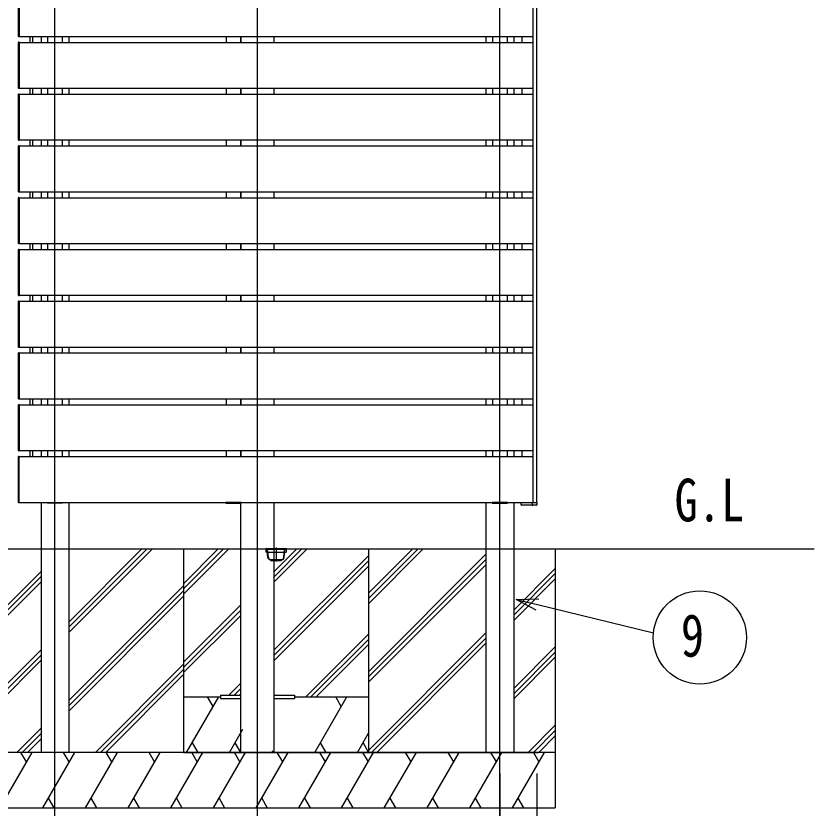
# Model space of a CAD drawing. Units: millimetres, scale not verified. Extents: x -14718 to 14718, y -10397 to 10401.
# Drawn here: x -988 to 1170, y -6032 to -3890 of the extents above; entities that cross this region are included whole.
import ezdxf
from ezdxf.enums import TextEntityAlignment as Align

# ---------------------------------------------------------------- set-up
doc = ezdxf.new("R2010")
doc.units = ezdxf.units.MM
doc.header["$LTSCALE"] = 50
for name, color, linetype in [('0-2_USER1', 3, 'Continuous'), ('0-4_YKK_12', 2, 'Continuous'), ('0-5_YKK_13', 4, 'Continuous'), ('0-6_YKK_A1', 4, 'Continuous'), ('0-7_YKK_D', 6, 'Continuous')]:
    doc.layers.add(name, color=color, linetype=linetype)
doc.styles.add('ＭＳ ゴシック', font='')
doc.styles.get('ＭＳ ゴシック').set_extended_font_data('MS Gothic')

msp = doc.modelspace()

# ---------------------------------------------------------------- linework, layer by layer
at = {"layer": '0-4_YKK_12'}
for p, q in [((-334.91, -6081.6), (-334.91, -2460.93)), ((-882.91, -6081.6), (-882.92, -2834.1)), ((320.09, -6081.6), (320.09, -2834.1)), ((-284.93, -5327.6), (-284.93, -5365.6))]:
    msp.add_line(p, q, dxfattribs=at)
at = {"layer": '0-5_YKK_13'}
for p, q in [((-981.91, -3822.69), (-981.91, -3944.51)), ((-979.41, -3944.6), (-979.41, -3822.6)), ((-981.91, -3944.51), (-981.91, -3944.81)), ((-980.98, -3945.8), (-979.41, -3945.9)), ((-979.41, -3945.9), (-979.41, -3944.6)), ((-981.91, -3962.39), (-981.91, -3962.69)), ((-981.91, -3962.69), (-981.91, -4084.51)), ((-979.41, -4084.6), (-979.41, -3962.6)), ((-981.91, -4084.51), (-981.91, -4084.81)), ((-980.98, -4085.8), (-979.41, -4085.9)), ((-979.41, -4085.9), (-979.41, -4084.6)), ((-981.91, -4102.39), (-981.91, -4102.69)), ((-981.91, -4102.69), (-981.91, -4224.51)), ((-979.41, -4224.6), (-979.41, -4102.6)), ((-981.91, -4224.51), (-981.91, -4224.81)), ((-980.98, -4225.8), (-979.41, -4225.9)), ((-979.41, -4225.9), (-979.41, -4224.6)), ((-981.91, -4242.39), (-981.91, -4242.69)), ((-981.91, -4242.69), (-981.91, -4364.51)), ((-979.41, -4364.6), (-979.41, -4242.6)), ((-981.91, -4364.51), (-981.91, -4364.81)), ((-980.98, -4365.8), (-979.41, -4365.9)), ((-979.41, -4365.9), (-979.41, -4364.6)), ((-981.91, -4382.39), (-981.91, -4382.69)), ((-981.91, -4382.69), (-981.91, -4504.51)), ((-979.41, -4504.6), (-979.41, -4382.6)), ((-981.91, -4504.51), (-981.91, -4504.81)), ((-980.98, -4505.8), (-979.41, -4505.9)), ((-979.41, -4505.9), (-979.41, -4504.6)), ((-981.91, -4522.39), (-981.91, -4522.69)), ((-981.91, -4522.69), (-981.91, -4644.51)), ((-979.41, -4644.6), (-979.41, -4522.6)), ((-981.91, -4644.51), (-981.91, -4644.81)), ((-980.98, -4645.8), (-979.41, -4645.9)), ((-979.41, -4645.9), (-979.41, -4644.6)), ((-981.91, -4662.39), (-981.91, -4662.69)), ((-981.91, -4662.69), (-981.91, -4784.51)), ((-979.41, -4784.6), (-979.41, -4662.6)), ((-981.91, -4784.51), (-981.91, -4784.81)), ((-980.98, -4785.8), (-979.41, -4785.9)), ((-979.41, -4785.9), (-979.41, -4784.6)), ((-981.91, -4802.39), (-981.91, -4802.69)), ((-981.91, -4802.69), (-981.91, -4924.51)), ((-979.41, -4924.6), (-979.41, -4802.6)), ((-981.91, -4924.51), (-981.91, -4924.81)), ((-980.98, -4925.8), (-979.41, -4925.9)), ((-979.41, -4925.9), (-979.41, -4924.6)), ((-981.91, -4942.39), (-981.91, -4942.69)), ((-981.91, -4942.69), (-981.91, -5064.51)), ((-979.41, -5064.6), (-979.41, -4942.6)), ((-981.91, -5064.51), (-981.91, -5064.81)), ((-980.98, -5065.8), (-979.41, -5065.9)), ((-979.41, -5065.9), (-979.41, -5064.6)), ((-981.91, -5082.39), (-981.91, -5082.69)), ((-981.91, -5082.69), (-981.91, -5204.51)), ((-979.41, -5204.6), (-979.41, -5082.6)), ((-981.91, -5204.51), (-981.91, -5204.81)), ((-980.98, -5205.8), (-979.41, -5205.9)), ((-979.41, -5205.9), (-979.41, -5204.6))]:
    msp.add_line(p, q, dxfattribs=at)
for points in [[(-979.41, -3962.6), (-979.41, -3961.3), (-980.98, -3961.4)], [(-979.41, -4102.6), (-979.41, -4101.3), (-980.98, -4101.4)], [(-979.41, -4242.6), (-979.41, -4241.3), (-980.98, -4241.4)], [(-979.41, -4382.6), (-979.41, -4381.3), (-980.98, -4381.4)], [(-979.41, -4522.6), (-979.41, -4521.3), (-980.98, -4521.4)], [(-979.41, -4662.6), (-979.41, -4661.3), (-980.98, -4661.4)], [(-979.41, -4802.6), (-979.41, -4801.3), (-980.98, -4801.4)], [(-979.41, -4942.6), (-979.41, -4941.3), (-980.98, -4941.4)], [(-979.41, -5082.6), (-979.41, -5081.3), (-980.98, -5081.4)]]:
    msp.add_lwpolyline(points, dxfattribs=at)
for centre, start, end in [((-980.91, -3944.81), 180, 266.5), ((-980.91, -3962.39), 93.5, 180), ((-980.91, -4084.81), 180, 266.5), ((-980.91, -4102.39), 93.5, 180), ((-980.91, -4224.81), 180, 266.5), ((-980.91, -4242.39), 93.5, 180), ((-980.91, -4364.81), 180, 266.5), ((-980.91, -4382.39), 93.5, 180), ((-980.91, -4504.81), 180, 266.5), ((-980.91, -4522.39), 93.5, 180), ((-980.91, -4644.81), 180, 266.5), ((-980.91, -4662.39), 93.5, 180), ((-980.91, -4784.81), 180, 266.5), ((-980.91, -4802.39), 93.5, 180), ((-980.91, -4924.81), 180, 266.5), ((-980.91, -4942.39), 93.5, 180), ((-980.91, -5064.81), 180, 266.5), ((-980.91, -5082.39), 93.5, 180), ((-980.91, -5204.81), 180, 266.5)]:
    msp.add_arc(centre, 1, start, end, dxfattribs=at)
at = {"layer": '0-6_YKK_A1'}
for p, q in [((410.09, -5205.6), (410.09, -2841.6)), ((420.09, -5205.6), (420.09, -2841.6)), ((-979.41, -3821.6), (-979.41, -3945.6)), ((409.59, -3821.6), (409.59, -3945.6)), ((-979.41, -3945.6), (409.59, -3945.6)), ((-949.91, -3961.6), (-949.91, -3945.6)), ((-942.91, -3961.6), (-942.91, -3945.6)), ((-920.41, -3945.6), (-920.41, -3961.6)), ((-902.91, -3945.6), (-902.91, -3961.6)), ((-862.91, -3945.6), (-862.91, -3961.6)), ((-845.41, -3945.6), (-845.41, -3961.6)), ((-420.11, -3945.6), (-420.11, -3961.6)), ((-380.11, -3961.6), (-380.11, -3945.6)), ((-380.11, -3945.6), (-380.11, -3961.6)), ((-289.71, -3961.6), (-289.71, -3945.6)), ((282.59, -3945.6), (282.59, -3961.6)), ((300.09, -3945.6), (300.09, -3961.6)), ((340.09, -3945.6), (340.09, -3961.6)), ((357.59, -3945.6), (357.59, -3961.6)), ((380.09, -3961.6), (380.09, -3945.6)), ((-979.41, -3961.6), (409.59, -3961.6)), ((-979.41, -3961.6), (-979.41, -4085.6)), ((409.59, -3961.6), (409.59, -4085.6)), ((-979.41, -4085.6), (409.59, -4085.6)), ((-949.91, -4101.6), (-949.91, -4085.6)), ((-942.91, -4101.6), (-942.91, -4085.6)), ((-920.41, -4085.6), (-920.41, -4101.6)), ((-902.91, -4085.6), (-902.91, -4101.6)), ((-862.91, -4085.6), (-862.91, -4101.6)), ((-845.41, -4085.6), (-845.41, -4101.6)), ((-420.11, -4085.6), (-420.11, -4101.6)), ((-380.11, -4101.6), (-380.11, -4085.6)), ((-380.11, -4085.6), (-380.11, -4101.6)), ((-289.71, -4101.6), (-289.71, -4085.6)), ((282.59, -4085.6), (282.59, -4101.6)), ((300.09, -4085.6), (300.09, -4101.6)), ((340.09, -4085.6), (340.09, -4101.6)), ((357.59, -4085.6), (357.59, -4101.6)), ((380.09, -4101.6), (380.09, -4085.6)), ((-979.41, -4101.6), (409.59, -4101.6)), ((-979.41, -4101.6), (-979.41, -4225.6)), ((409.59, -4101.6), (409.59, -4225.6)), ((-979.41, -4225.6), (409.59, -4225.6)), ((-949.91, -4241.6), (-949.91, -4225.6)), ((-942.91, -4241.6), (-942.91, -4225.6)), ((-920.41, -4225.6), (-920.41, -4241.6)), ((-902.91, -4225.6), (-902.91, -4241.6)), ((-862.91, -4225.6), (-862.91, -4241.6)), ((-845.41, -4225.6), (-845.41, -4241.6)), ((-420.11, -4225.6), (-420.11, -4241.6)), ((-380.11, -4241.6), (-380.11, -4225.6)), ((-380.11, -4225.6), (-380.11, -4241.6)), ((-289.71, -4241.6), (-289.71, -4225.6)), ((282.59, -4225.6), (282.59, -4241.6)), ((300.09, -4225.6), (300.09, -4241.6)), ((340.09, -4225.6), (340.09, -4241.6)), ((357.59, -4225.6), (357.59, -4241.6)), ((380.09, -4241.6), (380.09, -4225.6)), ((-979.41, -4241.6), (409.59, -4241.6)), ((-979.41, -4241.6), (-979.41, -4365.6)), ((409.59, -4241.6), (409.59, -4365.6)), ((-979.41, -4365.6), (409.59, -4365.6)), ((-949.91, -4381.6), (-949.91, -4365.6)), ((-942.91, -4381.6), (-942.91, -4365.6)), ((-920.41, -4365.6), (-920.41, -4381.6)), ((-902.91, -4365.6), (-902.91, -4381.6)), ((-862.91, -4365.6), (-862.91, -4381.6)), ((-845.41, -4365.6), (-845.41, -4381.6)), ((-420.11, -4365.6), (-420.11, -4381.6)), ((-380.11, -4381.6), (-380.11, -4365.6)), ((-380.11, -4365.6), (-380.11, -4381.6)), ((-289.71, -4381.6), (-289.71, -4365.6)), ((282.59, -4365.6), (282.59, -4381.6)), ((300.09, -4365.6), (300.09, -4381.6)), ((340.09, -4365.6), (340.09, -4381.6)), ((357.59, -4365.6), (357.59, -4381.6)), ((380.09, -4381.6), (380.09, -4365.6)), ((-979.41, -4381.6), (409.59, -4381.6)), ((-979.41, -4381.6), (-979.41, -4505.6)), ((409.59, -4381.6), (409.59, -4505.6)), ((-979.41, -4505.6), (409.59, -4505.6)), ((-949.91, -4521.6), (-949.91, -4505.6)), ((-942.91, -4521.6), (-942.91, -4505.6)), ((-920.41, -4505.6), (-920.41, -4521.6)), ((-902.91, -4505.6), (-902.91, -4521.6)), ((-862.91, -4505.6), (-862.91, -4521.6)), ((-845.41, -4505.6), (-845.41, -4521.6)), ((-420.11, -4505.6), (-420.11, -4521.6)), ((-380.11, -4521.6), (-380.11, -4505.6)), ((-380.11, -4505.6), (-380.11, -4521.6)), ((-289.71, -4521.6), (-289.71, -4505.6)), ((282.59, -4505.6), (282.59, -4521.6)), ((300.09, -4505.6), (300.09, -4521.6)), ((340.09, -4505.6), (340.09, -4521.6)), ((357.59, -4505.6), (357.59, -4521.6)), ((380.09, -4521.6), (380.09, -4505.6)), ((-979.41, -4521.6), (409.59, -4521.6)), ((-979.41, -4521.6), (-979.41, -4645.6)), ((409.59, -4521.6), (409.59, -4645.6)), ((-979.41, -4645.6), (409.59, -4645.6)), ((-949.91, -4661.6), (-949.91, -4645.6)), ((-942.91, -4661.6), (-942.91, -4645.6)), ((-920.41, -4645.6), (-920.41, -4661.6)), ((-902.91, -4645.6), (-902.91, -4661.6)), ((-862.91, -4645.6), (-862.91, -4661.6)), ((-845.41, -4645.6), (-845.41, -4661.6)), ((-420.11, -4645.6), (-420.11, -4661.6)), ((-380.11, -4661.6), (-380.11, -4645.6)), ((-380.11, -4645.6), (-380.11, -4661.6)), ((-289.71, -4661.6), (-289.71, -4645.6)), ((282.59, -4645.6), (282.59, -4661.6)), ((300.09, -4645.6), (300.09, -4661.6)), ((340.09, -4645.6), (340.09, -4661.6)), ((357.59, -4645.6), (357.59, -4661.6)), ((380.09, -4661.6), (380.09, -4645.6)), ((-979.41, -4661.6), (409.59, -4661.6)), ((-979.41, -4661.6), (-979.41, -4785.6)), ((409.59, -4661.6), (409.59, -4785.6)), ((-979.41, -4785.6), (409.59, -4785.6)), ((-949.91, -4801.6), (-949.91, -4785.6)), ((-942.91, -4801.6), (-942.91, -4785.6)), ((-920.41, -4785.6), (-920.41, -4801.6)), ((-902.91, -4785.6), (-902.91, -4801.6)), ((-862.91, -4785.6), (-862.91, -4801.6)), ((-845.41, -4785.6), (-845.41, -4801.6)), ((-420.11, -4785.6), (-420.11, -4801.6)), ((-380.11, -4801.6), (-380.11, -4785.6)), ((-380.11, -4785.6), (-380.11, -4801.6)), ((-289.71, -4801.6), (-289.71, -4785.6)), ((282.59, -4785.6), (282.59, -4801.6)), ((300.09, -4785.6), (300.09, -4801.6)), ((340.09, -4785.6), (340.09, -4801.6)), ((357.59, -4785.6), (357.59, -4801.6)), ((380.09, -4801.6), (380.09, -4785.6)), ((-979.41, -4801.6), (409.59, -4801.6)), ((-979.41, -4801.6), (-979.41, -4925.6)), ((409.59, -4801.6), (409.59, -4925.6)), ((-979.41, -4925.6), (409.59, -4925.6)), ((-979.41, -4941.6), (409.59, -4941.6)), ((-979.41, -4941.6), (-979.41, -5065.6)), ((-949.91, -4941.6), (-949.91, -4925.6)), ((-942.91, -4941.6), (-942.91, -4925.6)), ((-920.41, -4925.6), (-920.41, -4941.6)), ((-902.91, -4925.6), (-902.91, -4941.6)), ((-862.91, -4925.6), (-862.91, -4941.6)), ((-845.41, -4925.6), (-845.41, -4941.6)), ((-420.11, -4925.6), (-420.11, -4941.6)), ((-380.11, -4941.6), (-380.11, -4925.6)), ((-380.11, -4925.6), (-380.11, -4941.6)), ((-289.71, -4941.6), (-289.71, -4925.6)), ((282.59, -4925.6), (282.59, -4941.6)), ((300.09, -4925.6), (300.09, -4941.6)), ((340.09, -4925.6), (340.09, -4941.6)), ((357.59, -4925.6), (357.59, -4941.6)), ((380.09, -4941.6), (380.09, -4925.6)), ((409.59, -4941.6), (409.59, -5065.6)), ((-979.41, -5065.6), (409.59, -5065.6)), ((-949.91, -5081.6), (-949.91, -5065.6)), ((-942.91, -5081.6), (-942.91, -5065.6)), ((-920.41, -5065.6), (-920.41, -5081.6)), ((-902.91, -5065.6), (-902.91, -5081.6)), ((-862.91, -5065.6), (-862.91, -5081.6)), ((-845.41, -5065.6), (-845.41, -5081.6)), ((-420.11, -5065.6), (-420.11, -5081.6)), ((-380.11, -5081.6), (-380.11, -5065.6)), ((-380.11, -5065.6), (-380.11, -5081.6)), ((-289.71, -5081.6), (-289.71, -5065.6)), ((282.59, -5065.6), (282.59, -5081.6)), ((300.09, -5065.6), (300.09, -5081.6)), ((340.09, -5065.6), (340.09, -5081.6)), ((357.59, -5065.6), (357.59, -5081.6)), ((380.09, -5081.6), (380.09, -5065.6)), ((-979.41, -5081.6), (409.59, -5081.6)), ((409.59, -5081.6), (409.59, -5205.6)), ((-979.41, -5205.6), (377.78, -5205.6)), ((-920.41, -5205.6), (-920.41, -5331.6)), ((-903.41, -5205.6), (-862.41, -5205.6)), ((-903.41, -5205.6), (-903.41, -5207.6)), ((-845.41, -5205.6), (-845.41, -5331.6)), ((-379.61, -5205.6), (-420.61, -5205.6)), ((-380.11, -5881.6), (-380.11, -5205.6)), ((-379.61, -5205.6), (-379.61, -5207.6)), ((-289.71, -5881.6), (-289.71, -5205.6)), ((340.59, -5205.6), (299.59, -5205.6)), ((340.59, -5205.6), (340.59, -5207.6)), ((407.18, -5213.1), (379.18, -5213.1)), ((380.09, -5205.6), (420.09, -5205.6)), ((406.78, -5205.6), (407.78, -5205.6)), ((407.18, -5213.1), (409.18, -5213.1)), ((419.09, -5213.1), (409.18, -5213.1)), ((419.09, -5205.6), (420.09, -5205.6)), ((420.09, -5205.6), (420.09, -5212.1)), ((-1805.71, -5331.6), (1169.75, -5331.6)), ((-1133.41, -5331.6), (-493.11, -5331.6)), ((-920.41, -5331.6), (-920.41, -5881.6)), ((-845.41, -5557.57), (-619.44, -5331.6)), ((-845.41, -5543.43), (-633.58, -5331.6)), ((-845.41, -5529.29), (-647.73, -5331.6)), ((-845.41, -5331.6), (-845.41, -5881.6)), ((-534.93, -5331.6), (-534.93, -5881.6)), ((-534.93, -5453.71), (-412.81, -5331.6)), ((-534.93, -5439.57), (-426.96, -5331.6)), ((-534.93, -5425.43), (-441.1, -5331.6)), ((-312.93, -5330.6), (-256.93, -5330.6)), ((-308.79, -5332.6), (-312.43, -5332.6)), ((-312.43, -5332.6), (-312.43, -5340.6)), ((-308.09, -5340.6), (-312.42, -5340.6)), ((-307.81, -5332.35), (-308.83, -5332.35)), ((-306.82, -5355.12), (-308.8, -5332.51)), ((-261.06, -5332.6), (-308.79, -5332.6)), ((-308.09, -5340.6), (-261.76, -5340.6)), ((-307.07, -5340.85), (-308.07, -5340.85)), ((-305.82, -5355.04), (-307.8, -5332.43)), ((-289.71, -5392.35), (-228.97, -5331.6)), ((-289.71, -5406.49), (-214.82, -5331.6)), ((-289.71, -5420.63), (-200.68, -5331.6)), ((-289.71, -5604.48), (-34.93, -5349.69)), ((-264.03, -5355.04), (-262.05, -5332.43)), ((-263.03, -5355.12), (-261.06, -5332.51)), ((-262.79, -5340.85), (-261.79, -5340.85)), ((-262.05, -5332.35), (-261.03, -5332.35)), ((-261.76, -5340.6), (-257.43, -5340.6)), ((-257.43, -5332.6), (-261.06, -5332.6)), ((-257.43, -5332.6), (-257.43, -5340.6)), ((-256.93, -5331.6), (-256.93, -5330.6)), ((-34.93, -5479.72), (113.19, -5331.6)), ((-34.93, -5451.43), (84.91, -5331.6)), ((-34.93, -5465.58), (99.05, -5331.6)), ((-34.93, -5331.6), (-34.93, -5881.6)), ((-34.93, -5663.56), (282.59, -5346.05)), ((470.09, -5331.6), (470.09, -6031.6)), ((-300.84, -5359.6), (-268.62, -5359.6)), ((-269.01, -5360.6), (-300.84, -5360.6)), ((-289.71, -5618.62), (-34.93, -5363.84)), ((-269.93, -5362.6), (-269.93, -5360.6)), ((-34.93, -5677.71), (282.59, -5360.2)), ((-1045.41, -5517.16), (-920.41, -5392.16)), ((-289.71, -5632.76), (-34.93, -5377.98)), ((-34.93, -5691.85), (282.59, -5374.34)), ((357.59, -5496.65), (470.09, -5384.15)), ((-1045.41, -5531.3), (-920.41, -5406.3)), ((357.59, -5510.79), (470.09, -5398.29)), ((357.59, -5524.93), (470.09, -5412.43)), ((-1045.41, -5545.44), (-920.41, -5420.44)), ((-845.41, -5741.42), (-534.93, -5430.93)), ((-845.41, -5755.56), (-534.93, -5445.08)), ((-845.41, -5769.7), (-534.93, -5459.22)), ((-534.93, -5637.56), (-380.11, -5482.75)), ((-534.93, -5651.7), (-380.11, -5496.89)), ((-534.93, -5665.84), (-380.11, -5511.03)), ((-204.71, -5731.6), (-34.93, -5561.82)), ((-40.83, -5881.6), (282.59, -5558.19)), ((-190.56, -5731.6), (-34.93, -5575.97)), ((-26.69, -5881.6), (282.59, -5572.33)), ((-12.55, -5881.6), (282.59, -5586.47)), ((-1045.41, -5729.29), (-920.41, -5604.29)), ((-176.42, -5731.6), (-34.93, -5590.11)), ((357.59, -5708.78), (470.09, -5596.28)), ((357.59, -5722.92), (470.09, -5610.42)), ((-1045.41, -5743.43), (-920.41, -5618.43)), ((357.59, -5737.06), (470.09, -5624.56)), ((-1045.41, -5757.57), (-920.41, -5632.57)), ((-773.46, -5881.6), (-534.93, -5643.06)), ((-759.32, -5881.6), (-534.93, -5657.21)), ((-745.18, -5881.6), (-534.93, -5671.35)), ((-412.34, -5727.1), (-380.11, -5694.88)), ((-398.2, -5727.1), (-380.11, -5709.02)), ((-534.93, -5731.6), (-434.97, -5731.6)), ((-526.68, -5881.6), (-440.08, -5731.6)), ((-455.08, -5757.58), (-470.08, -5731.6)), ((-434.97, -5727.1), (-434.97, -5736.1)), ((-434.97, -5727.1), (-379.97, -5727.1)), ((-434.97, -5736.1), (-379.97, -5736.1)), ((-384.05, -5727.1), (-380.11, -5723.16)), ((-289.71, -5727.1), (-234.97, -5727.1)), ((-289.71, -5736.1), (-234.97, -5736.1)), ((-234.97, -5727.1), (-234.97, -5736.1)), ((-234.97, -5731.6), (-34.93, -5731.6)), ((-180.27, -5881.6), (-93.67, -5731.6)), ((-108.67, -5757.58), (-123.67, -5731.6)), ((-985.6, -5881.6), (-920.41, -5816.42)), ((-411.21, -5881.6), (-375.11, -5819.08)), ((396.89, -5881.6), (470.09, -5808.41)), ((411.04, -5881.6), (470.09, -5822.55)), ((-971.46, -5881.6), (-920.41, -5830.56)), ((-957.31, -5881.6), (-920.41, -5844.7)), ((-64.8, -5881.6), (-34.93, -5829.86)), ((425.18, -5881.6), (470.09, -5836.69)), ((-511.68, -5855.62), (-496.68, -5881.6)), ((-396.21, -5855.62), (-381.21, -5881.6)), ((-165.27, -5855.62), (-150.27, -5881.6)), ((-49.8, -5855.62), (-34.8, -5881.6)), ((470.09, -5881.6), (-1232.91, -5881.6)), ((-1031.44, -6031.6), (-944.83, -5881.6)), ((-959.84, -5907.58), (-974.84, -5881.6)), ((-915.97, -6031.6), (-829.36, -5881.6)), ((-844.36, -5907.58), (-859.37, -5881.6)), ((-800.5, -6031.6), (-713.89, -5881.6)), ((-728.89, -5907.58), (-743.9, -5881.6)), ((-685.03, -6031.6), (-598.42, -5881.6)), ((-613.42, -5907.58), (-628.42, -5881.6)), ((-569.56, -6031.6), (-482.95, -5881.6)), ((-534.93, -5881.6), (-34.93, -5881.6)), ((-497.96, -5907.58), (-512.96, -5881.6)), ((-454.09, -6031.6), (-367.48, -5881.6)), ((-382.48, -5907.58), (-397.49, -5881.6)), ((-375.11, -5881.6), (-284.71, -5881.6)), ((-338.62, -6031.6), (-252.01, -5881.6)), ((-295.74, -5881.6), (-293.13, -5877.07)), ((-267.01, -5907.58), (-282.02, -5881.6)), ((-223.15, -6031.6), (-136.54, -5881.6)), ((-151.54, -5907.58), (-166.54, -5881.6)), ((-107.68, -6031.6), (-21.07, -5881.6)), ((-75.37, -5881.6), (424.63, -5881.6)), ((-51.07, -5881.6), (-36.07, -5907.58)), ((7.79, -6031.6), (94.4, -5881.6)), ((64.4, -5881.6), (79.4, -5907.58)), ((123.26, -6031.6), (209.87, -5881.6)), ((179.87, -5881.6), (194.87, -5907.58)), ((238.73, -6031.6), (325.34, -5881.6)), ((282.59, -5881.6), (357.59, -5881.6)), ((295.34, -5881.6), (310.34, -5907.58)), ((354.2, -6031.6), (440.81, -5881.6)), ((410.81, -5881.6), (425.81, -5907.58)), ((-900.97, -6005.62), (-885.97, -6031.6)), ((-785.5, -6005.62), (-770.5, -6031.6)), ((-670.03, -6005.62), (-655.03, -6031.6)), ((-554.56, -6005.62), (-539.56, -6031.6)), ((-439.09, -6005.62), (-424.09, -6031.6)), ((-323.62, -6005.62), (-308.62, -6031.6)), ((-208.15, -6005.62), (-193.15, -6031.6)), ((-92.68, -6005.62), (-77.68, -6031.6)), ((22.79, -6005.62), (37.79, -6031.6)), ((138.26, -6005.62), (153.26, -6031.6)), ((253.73, -6005.62), (268.73, -6031.6)), ((369.2, -6005.62), (384.2, -6031.6)), ((-1232.91, -6031.6), (470.09, -6031.6))]:
    msp.add_line(p, q, dxfattribs=at)
for points in [[(-862.41, -5205.6), (-862.41, -5207.6), (-903.41, -5207.6)], [(-420.61, -5205.6), (-420.61, -5207.6), (-379.61, -5207.6)], [(282.59, -5205.6), (282.59, -5331.6), (282.59, -5881.6)], [(299.59, -5205.6), (299.59, -5207.6), (340.59, -5207.6)], [(357.59, -5205.6), (357.59, -5331.6), (357.59, -5881.6)], [(378.18, -5212.16), (377.78, -5205.6), (378.78, -5205.6), (406.78, -5205.6)], [(408.18, -5212.16), (407.78, -5205.6), (408.78, -5205.6), (419.09, -5205.6)], [(-256.93, -5331.6), (-312.93, -5331.6), (-312.93, -5330.6)], [(-299.93, -5360.6), (-299.93, -5362.6), (-269.93, -5362.6)]]:
    msp.add_lwpolyline(points, dxfattribs=at)
for centre, radius, start, end in [((379.18, -5212.1), 1, 183.5, 270), ((409.18, -5212.1), 1, 183.5, 270), ((419.09, -5212.1), 1, 270, 0), ((-309.79, -5332.6), 2, 5, 90), ((-309.79, -5332.6), 1, 5, 90), ((-308.09, -5340.6), 1, 180, 275), ((-308.09, -5340.6), 0.667, 180, 275), ((-308.09, -5340.6), 0.333, 180, 275), ((-260.06, -5332.6), 2, 90, 175), ((-260.06, -5332.6), 1, 90, 175), ((-300.84, -5354.6), 6, 185, 270), ((-300.84, -5354.6), 5, 185, 270), ((-269.01, -5354.6), 5, 270, 355), ((-269.01, -5354.6), 6, 270, 355)]:
    msp.add_arc(centre, radius, start, end, dxfattribs=at)
at = {"layer": '0-7_YKK_D'}
for p, q in [((320.09, -5938.47), (320.09, -6932.6)), ((420.09, -5938.55), (420.09, -7832.6)), ((420.09, -5938.55), (420.09, -8132.6)), ((420.09, -5939.55), (420.09, -6932.6))]:
    msp.add_line(p, q, dxfattribs=at)
for points in [[(417.94, -5497.28), (363.87, -5467.76), (425.46, -5466.3)], [(363.87, -5467.76), (421.7, -5481.79), (735.66, -5557.98)]]:
    msp.add_lwpolyline(points, dxfattribs=at)
msp.add_circle((861, -5570.92), 126, dxfattribs=at)

# ---------------------------------------------------------------- texts
at = {"layer": '0-2_USER1', "style": 'ＭＳ ゴシック', "width": 0.8}
msp.add_text('G.L', height=115.5, dxfattribs=at).set_placement((792.5, -5291.6), align=Align.BOTTOM_LEFT)
at = {"layer": '0-7_YKK_D', "style": 'ＭＳ ゴシック', "width": 0.8}
msp.add_text('9', height=115.5, dxfattribs=at).set_placement((809.62, -5657.47), align=Align.BOTTOM_LEFT)

doc.saveas('drawing.dxf')
